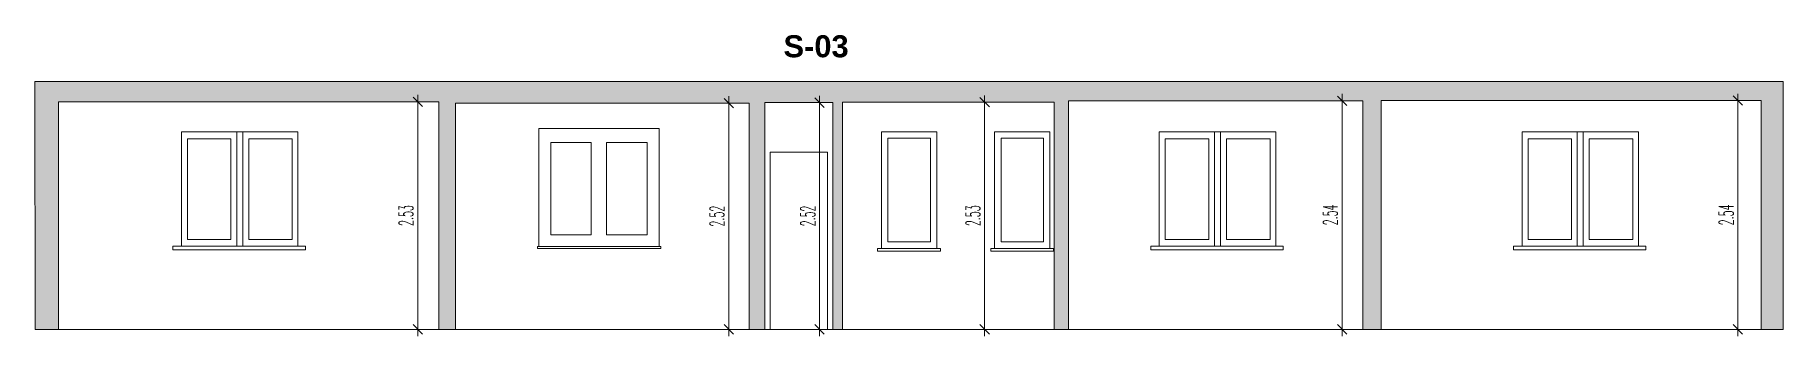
# Model space of a CAD drawing. Header units: metres. Extents: x -19.2 to 0.2, y -0.1 to 3.3.
import ezdxf

# ---------------------------------------------------------------- set-up
doc = ezdxf.new("R2010")
doc.units = ezdxf.units.M
doc.header["$MEASUREMENT"] = 0
doc.layers.add('200_Schraffur_Wand', color=252, linetype='Continuous', lineweight=9, transparency=0.6)
doc.layers.add('40_Bemaßung', color=7, linetype='Continuous', lineweight=15)
doc.layers.add('80_Schnitt S-03', color=7, linetype='Continuous', lineweight=20)
doc.layers.add('85 Schnitt Marker', color=7, linetype='Continuous')
doc.styles.add('ERSTELLTER_STIL_2', font='arialbd.ttf')
doc.styles.add('SIMPLEX50', font='simplex.shx', dxfattribs={"width": 0.48})
doc.dimstyles.new('Meter_Bem Horizontal', dxfattribs={"dimtxt": 0.16, "dimasz": 0.015, "dimexe": 0, "dimexo": 0.1, "dimgap": 0.05, "dimtad": 1, "dimrnd": 0.01, "dimzin": 0, "dimdsep": 46, "dimtxsty": 'SIMPLEX50', "dimblk": 'Bempfeil', "dimcen": 0.125, "dimse1": 1, "dimse2": 1, "dimclre": 1, "dimadec": 0, "dimazin": 0, "dimtp": 102033525.0, "dimtm": 1, "dimtfac": 1, "dimtix": 1, "dimtmove": 2, "dimatfit": 3, "dimldrblk": 'Bempfeil', "dimfxl": 1, "dimtolj": 1, "dimtzin": 0, "dimlwd": -1, "dimarcsym": 0})

# ---------------------------------------------------------------- blocks, each defined once
blk = doc.blocks.new('Bempfeil')
at = {"color": 0, "linetype": 'ByBlock'}
for p, q in [((-5, 0), (5, 0)), ((-3.5, -3.5), (3.5, 3.5)), ((0, 8.5), (0, -8.5))]:
    blk.add_line(p, q, dxfattribs=at)
blk = doc.blocks.new('*D7')
at = {"layer": '40_Bemaßung', "color": 0, "transparency": 16777216}
blk.add_line((-14.91, 2.515), (-14.91, 0.015), dxfattribs=at)
at = {"layer": 'Defpoints', "color": 0, "transparency": 16777216}
for p in [(-14.678, 2.53), (-14.91, 0), (-14.678, 0)]:
    blk.add_point(p, dxfattribs=at)
at = {"layer": '40_Bemaßung', "color": 0, "transparency": 16777216, "xscale": 0.015, "yscale": 0.015, "zscale": 0.015}
for p, rotation in [((-14.91, 2.53), 90), ((-14.91, 0), 270)]:
    blk.add_blockref('Bempfeil', p, dxfattribs=dict(at, rotation=rotation))
at = {"layer": '40_Bemaßung', "color": 0, "transparency": 16777216, "insert": (-15.04, 1.265), "char_height": 0.16, "attachment_point": 5, "rotation": 90, "style": 'SIMPLEX50'}
blk.add_mtext('\\A1;2.53', dxfattribs=at)
blk = doc.blocks.new('*D8')
at = {"layer": '40_Bemaßung', "color": 0, "transparency": 16777216}
blk.add_line((-11.459, 2.5), (-11.459, 0.015), dxfattribs=at)
at = {"layer": 'Defpoints', "color": 0, "transparency": 16777216}
for p in [(-11.232, 2.515), (-11.459, 0), (-11.232, 0)]:
    blk.add_point(p, dxfattribs=at)
at = {"layer": '40_Bemaßung', "color": 0, "transparency": 16777216, "xscale": 0.015, "yscale": 0.015, "zscale": 0.015}
for p, rotation in [((-11.459, 2.515), 90), ((-11.459, 0), 270)]:
    blk.add_blockref('Bempfeil', p, dxfattribs=dict(at, rotation=rotation))
at = {"layer": '40_Bemaßung', "color": 0, "transparency": 16777216, "insert": (-11.589, 1.258), "char_height": 0.16, "attachment_point": 5, "rotation": 90, "style": 'SIMPLEX50'}
blk.add_mtext('\\A1;2.52', dxfattribs=at)
blk = doc.blocks.new('*D9')
at = {"layer": '40_Bemaßung', "color": 0, "transparency": 16777216}
blk.add_line((-10.451, 2.505), (-10.451, 0.015), dxfattribs=at)
at = {"layer": 'Defpoints', "color": 0, "transparency": 16777216}
for p in [(-10.304, 2.52), (-10.451, 0), (-10.304, 0)]:
    blk.add_point(p, dxfattribs=at)
at = {"layer": '40_Bemaßung', "color": 0, "transparency": 16777216, "xscale": 0.015, "yscale": 0.015, "zscale": 0.015}
for p, rotation in [((-10.451, 2.52), 90), ((-10.451, 0), 270)]:
    blk.add_blockref('Bempfeil', p, dxfattribs=dict(at, rotation=rotation))
at = {"layer": '40_Bemaßung', "color": 0, "transparency": 16777216, "insert": (-10.581, 1.26), "char_height": 0.16, "attachment_point": 5, "rotation": 90, "style": 'SIMPLEX50'}
blk.add_mtext('\\A1;2.52', dxfattribs=at)
blk = doc.blocks.new('*D10')
at = {"layer": '40_Bemaßung', "color": 0, "transparency": 16777216}
blk.add_line((-8.619, 2.511), (-8.619, 0.015), dxfattribs=at)
at = {"layer": 'Defpoints', "color": 0, "transparency": 16777216}
for p in [(-7.848, 2.526), (-7.848, 0), (-8.619, 0)]:
    blk.add_point(p, dxfattribs=at)
at = {"layer": '40_Bemaßung', "color": 0, "transparency": 16777216, "xscale": 0.015, "yscale": 0.015, "zscale": 0.015}
for p, rotation in [((-8.619, 2.526), 90), ((-8.619, 0), 270)]:
    blk.add_blockref('Bempfeil', p, dxfattribs=dict(at, rotation=rotation))
at = {"layer": '40_Bemaßung', "color": 0, "transparency": 16777216, "insert": (-8.749, 1.263), "char_height": 0.16, "attachment_point": 5, "rotation": 90, "style": 'SIMPLEX50'}
blk.add_mtext('\\A1;2.53', dxfattribs=at)
blk = doc.blocks.new('*D11')
at = {"layer": '40_Bemaßung', "color": 0, "transparency": 16777216}
blk.add_line((-4.652, 2.526), (-4.652, 0.015), dxfattribs=at)
at = {"layer": 'Defpoints', "color": 0, "transparency": 16777216}
for p in [(-4.423, 2.541), (-4.652, 0), (-4.423, 0)]:
    blk.add_point(p, dxfattribs=at)
at = {"layer": '40_Bemaßung', "color": 0, "transparency": 16777216, "xscale": 0.015, "yscale": 0.015, "zscale": 0.015}
for p, rotation in [((-4.652, 2.541), 90), ((-4.652, 0), 270)]:
    blk.add_blockref('Bempfeil', p, dxfattribs=dict(at, rotation=rotation))
at = {"layer": '40_Bemaßung', "color": 0, "transparency": 16777216, "insert": (-4.782, 1.271), "char_height": 0.16, "attachment_point": 5, "rotation": 90, "style": 'SIMPLEX50'}
blk.add_mtext('\\A1;2.54', dxfattribs=at)
blk = doc.blocks.new('*D12')
at = {"layer": '40_Bemaßung', "color": 0, "transparency": 16777216}
blk.add_line((-0.259, 2.529), (-0.259, 0.015), dxfattribs=at)
at = {"layer": 'Defpoints', "color": 0, "transparency": 16777216}
for p in [(0, 2.544), (-0.259, 0), (0, 0)]:
    blk.add_point(p, dxfattribs=at)
at = {"layer": '40_Bemaßung', "color": 0, "transparency": 16777216, "xscale": 0.015, "yscale": 0.015, "zscale": 0.015}
for p, rotation in [((-0.259, 2.544), 90), ((-0.259, 0), 270)]:
    blk.add_blockref('Bempfeil', p, dxfattribs=dict(at, rotation=rotation))
at = {"layer": '40_Bemaßung', "color": 0, "transparency": 16777216, "insert": (-0.389, 1.272), "char_height": 0.16, "attachment_point": 5, "rotation": 90, "style": 'SIMPLEX50'}
blk.add_mtext('\\A1;2.54', dxfattribs=at)

msp = doc.modelspace()

# ---------------------------------------------------------------- hatches: boundary and pattern name
at = {"layer": '200_Schraffur_Wand'}
h = msp.add_hatch(color=256, dxfattribs=at)
h.dxf.hatch_style = 1
h.paths.add_polyline_path([(0.242, 2.753), (-19.159, 2.753), (-19.158, 0), (-18.899, 0), (-18.899, 2.53), (-14.678, 2.53), (-14.678, 0), (-14.491, 0), (-14.491, 2.515), (-11.232, 2.515), (-11.232, 0), (-11.058, 0), (-11.058, 2.52), (-10.304, 2.52), (-10.304, 0), (-10.198, 0), (-10.198, 2.526), (-7.848, 2.526), (-7.848, 0), (-7.688, 0), (-7.688, 2.541), (-4.423, 2.541), (-4.423, 0), (-4.22, 0), (-4.22, 2.544), (0, 2.544), (0, 0), (0.242, 0)])

# ---------------------------------------------------------------- linework, layer by layer
at = {"layer": '80_Schnitt S-03'}
for points in [[(0.242, 0), (-19.158, 0), (-19.159, 2.753), (0.242, 2.753), (0.242, 0)], [(-18.899, 0), (-18.899, 2.53)], [(-14.678, 2.53), (-18.899, 2.53)], [(-14.678, 0), (-14.678, 2.53)], [(-10.198, 0), (-10.198, 2.526)], [(-7.848, 2.526), (-10.198, 2.526)], [(-7.848, 0), (-7.848, 2.526)], [(-7.688, 0), (-7.688, 2.541)], [(-4.423, 2.541), (-7.688, 2.541)], [(-4.423, 0), (-4.423, 2.541)], [(-4.22, 0), (-4.22, 2.544)], [(0, 2.544), (-4.22, 2.544)], [(0, 0), (0, 2.544)], [(-14.491, 0), (-14.491, 2.515)], [(-11.232, 2.515), (-14.491, 2.515)], [(-11.232, 0), (-11.232, 2.515)], [(-11.058, 0), (-11.058, 2.52)], [(-10.304, 2.52), (-11.058, 2.52)], [(-10.304, 0), (-10.304, 2.52)], [(-16.92, 2.197), (-16.853, 2.197)], [(-6.068, 2.197), (-6.002, 2.197)], [(-2.043, 2.197), (-1.976, 2.197)]]:
    msp.add_lwpolyline(points, dxfattribs=at)
for points in [[(-17.532, 2.197), (-16.92, 2.197), (-16.92, 0.925), (-17.532, 0.925)], [(-16.853, 2.197), (-16.241, 2.197), (-16.241, 0.925), (-16.853, 0.925)], [(-13.566, 2.231), (-12.232, 2.231), (-12.232, 0.919), (-13.566, 0.919)], [(-9.763, 2.196), (-9.15, 2.196), (-9.15, 0.9), (-9.763, 0.9)], [(-8.508, 2.196), (-7.894, 2.196), (-7.894, 0.9), (-8.508, 0.9)], [(-6.681, 2.197), (-6.068, 2.197), (-6.068, 0.925), (-6.681, 0.925)], [(-6.002, 2.197), (-5.389, 2.197), (-5.389, 0.925), (-6.002, 0.925)], [(-2.655, 2.197), (-2.043, 2.197), (-2.043, 0.925), (-2.655, 0.925)], [(-1.976, 2.197), (-1.364, 2.197), (-1.364, 0.925), (-1.976, 0.925)], [(-17.465, 2.116), (-16.983, 2.116), (-16.983, 0.998), (-17.465, 0.998)], [(-16.786, 2.116), (-16.304, 2.116), (-16.304, 0.998), (-16.786, 0.998)], [(-13.433, 2.078), (-12.984, 2.078), (-12.984, 1.05), (-13.433, 1.05)], [(-12.364, 2.078), (-12.814, 2.078), (-12.814, 1.05), (-12.364, 1.05)], [(-10.998, 1.968), (-10.362, 1.968), (-10.362, 0), (-10.998, 0)], [(-9.692, 2.125), (-9.22, 2.125), (-9.22, 0.971), (-9.692, 0.971)], [(-8.437, 2.125), (-7.965, 2.125), (-7.965, 0.971), (-8.437, 0.971)], [(-6.614, 2.116), (-6.131, 2.116), (-6.131, 0.998), (-6.614, 0.998)], [(-5.935, 2.116), (-5.452, 2.116), (-5.452, 0.998), (-5.935, 0.998)], [(-2.588, 2.116), (-2.106, 2.116), (-2.106, 0.998), (-2.588, 0.998)], [(-1.909, 2.116), (-1.427, 2.116), (-1.427, 0.998), (-1.909, 0.998)], [(-17.627, 0.925), (-16.156, 0.925), (-16.156, 0.882), (-17.627, 0.882)], [(-13.583, 0.919), (-12.214, 0.919), (-12.214, 0.9), (-13.583, 0.9)], [(-9.807, 0.9), (-9.109, 0.9), (-9.109, 0.87), (-9.807, 0.87)], [(-8.551, 0.9), (-7.853, 0.9), (-7.853, 0.87), (-8.551, 0.87)], [(-6.775, 0.925), (-5.305, 0.925), (-5.305, 0.882), (-6.775, 0.882)], [(-2.75, 0.925), (-1.28, 0.925), (-1.28, 0.882), (-2.75, 0.882)]]:
    msp.add_lwpolyline(points, close=True, dxfattribs=at)

# ---------------------------------------------------------------- texts
at = {"layer": '85 Schnitt Marker', "color": 7, "lineweight": 13, "insert": (-10.851, 3.02), "char_height": 0.245, "attachment_point": 7, "style": 'ERSTELLTER_STIL_2'}
msp.add_mtext('\\A1;\\pxt0;S-03', dxfattribs=at)

# ---------------------------------------------------------------- dimensions: what is measured, and where the dimension line sits
at = {"layer": '40_Bemaßung'}
for base, p1, p2, picture, middle in [((-14.91, 0), (-14.678, 2.53), (-14.678, 0), '*D7', (-15.04, 1.265)), ((-11.4585, 0), (-11.232, 2.5152), (-11.232, 0), '*D8', (-11.5885, 1.2576)), ((-10.451, 0), (-10.304, 2.52), (-10.304, 0), '*D9', (-10.581, 1.26)), ((-8.619, 0), (-7.848, 2.526), (-7.848, 0), '*D10', (-8.749, 1.263)), ((-4.652, 0), (-4.423, 2.541), (-4.423, 0), '*D11', (-4.782, 1.271)), ((-0.259, 0), (0, 2.544), (0, 0), '*D12', (-0.389, 1.272))]:
    dim = msp.add_linear_dim(base=base, p1=p1, p2=p2, angle=90, dimstyle='Meter_Bem Horizontal', dxfattribs=at)
    dim.commit()
    dim.dimension.update_dxf_attribs({"geometry": picture, "text_midpoint": middle})

doc.saveas('drawing.dxf')
